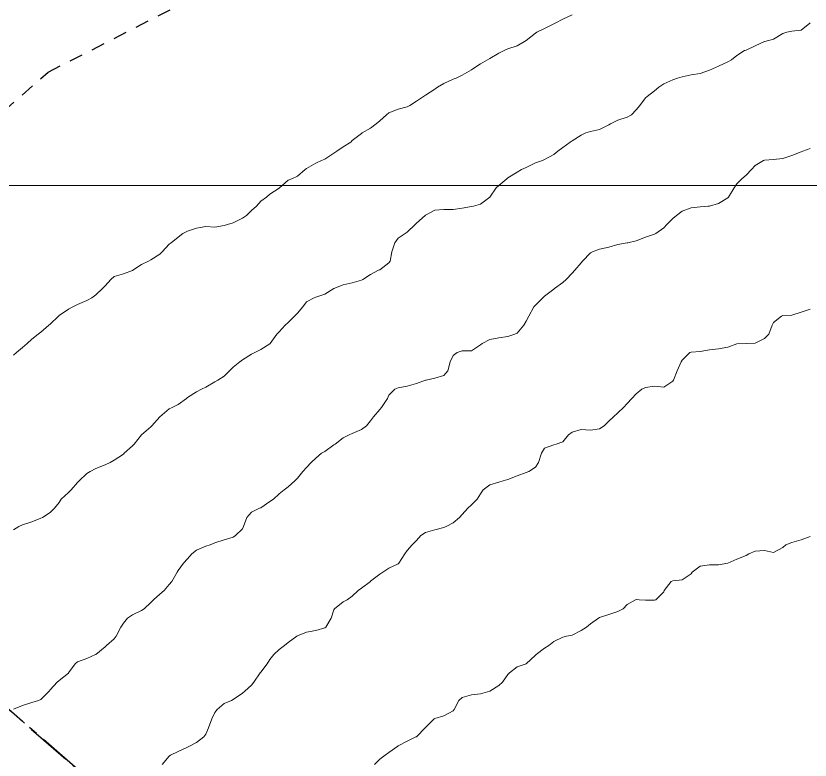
# Model space of a CAD drawing. Header units: centimetres. Extents: x 0 to 642158, y -847 to 649707.
# Drawn here: x 616377.88 to 616421.24, y 620755.98 to 620796.65 of the extents above; entities that cross this region are included whole.
import ezdxf

# ---------------------------------------------------------------- set-up
doc = ezdxf.new("R2010")
doc.units = ezdxf.units.CM
doc.header["$MEASUREMENT"] = 0
doc.linetypes.add('CENTERX2', pattern=[4, 2.5, -0.5, 0.5, -0.5])
doc.linetypes.add('JIS_02_0.7', pattern=[1.35, 0.75, -0.6])
for name, color, linetype, lineweight in [('MEV_grille', 254, 'Continuous', 9), ('WAL_parcellaire agricole', 7, 'JIS_02_0.7', 25), ('WAL_topographie 0.5', 253, 'Continuous', 20)]:
    doc.layers.add(name, color=color, linetype=linetype, lineweight=lineweight)
doc.layers.add('SPW_parcellaire cadastral', color=7, linetype='CENTERX2', lineweight=25, true_color=0xff0542)

# ---------------------------------------------------------------- blocks, each defined once
blk = doc.blocks.new('*U114')
at = {"layer": 'MEV_grille', "transparency": 33554687}
blk.add_lwpolyline([(-1338.461, 0), (1338.461, 0)], dxfattribs=at)
blk = doc.blocks.new('*U115')
at = {"layer": 'MEV_grille', "color": 0, "linetype": 'ByBlock', "lineweight": -2, "transparency": 16777216}
blk.add_blockref('*U114', (0, -1600), dxfattribs=at)

msp = doc.modelspace()

# ---------------------------------------------------------------- linework, layer by layer
at = {"layer": 'SPW_parcellaire cadastral'}
for points in [[(616510.219, 620779.234), (616548.952, 620732.686), (616483.948, 620666.289), (616354.566, 620778.67), (616375.55, 620800.72), (616394.538, 620813.213), (616410.11, 620826.551), (616482.666, 620752.854), (616510.219, 620779.234)], [(616527.434, 620579.929), (616332.931, 620755.938), (616354.566, 620778.67), (616483.948, 620666.289), (616556.94, 620601.846), (616527.434, 620579.929)]]:
    msp.add_lwpolyline(points, dxfattribs=at)
at = {"layer": 'WAL_parcellaire agricole'}
msp.add_lwpolyline([(616447.908, 620624.997), (616341.564, 620722.15), (616328.73, 620722.648), (616325.563, 620730.981), (616333.561, 620742.149), (616352.719, 620762.885), (616363.14, 620776.068), (616371.139, 620786.069), (616379.638, 620793.57), (616390.387, 620799.071), (616401.136, 620806.323), (616407.136, 620810.573), (616412.385, 620816.074), (616429.717, 620831.826)], dxfattribs=at)
at = {"layer": 'WAL_topographie 0.5'}
for points in [[(616377.75, 620778.116), (616377.923, 620778.25), (616378.25, 620778.529), (616378.495, 620778.75), (616378.75, 620778.983), (616379.098, 620779.25), (616379.25, 620779.361), (616379.687, 620779.75), (616379.75, 620779.806), (616380.217, 620780.25), (616380.25, 620780.278), (616380.75, 620780.617), (616380.994, 620780.75), (616381.25, 620780.871), (616381.75, 620781.097), (616382.025, 620781.25), (616382.25, 620781.405), (616382.607, 620781.75), (616382.75, 620781.907), (616383.074, 620782.25), (616383.25, 620782.401), (616383.75, 620782.561), (616384.25, 620782.733), (616384.267, 620782.75), (616384.75, 620783.059), (616385.125, 620783.25), (616385.25, 620783.32), (616385.75, 620783.625), (616385.864, 620783.75), (616386.25, 620784.175), (616386.357, 620784.25), (616386.75, 620784.555), (616387, 620784.75), (616387.25, 620784.88), (616387.75, 620785.05), (616388.25, 620785.135), (616388.75, 620785.11), (616389.25, 620785.191), (616389.442, 620785.25), (616389.75, 620785.348), (616390.25, 620785.589), (616390.477, 620785.75), (616390.75, 620786.011), (616391.012, 620786.25), (616391.25, 620786.52), (616391.565, 620786.75), (616391.75, 620786.906), (616392.25, 620787.237), (616392.267, 620787.25), (616392.75, 620787.674), (616392.942, 620787.75), (616393.25, 620787.898), (616393.682, 620788.25), (616393.75, 620788.31), (616394.25, 620788.599), (616394.562, 620788.75), (616394.75, 620788.818), (616395.25, 620789.155), (616395.399, 620789.25), (616395.75, 620789.491), (616396.174, 620789.75), (616396.25, 620789.839), (616396.75, 620790.23), (616396.783, 620790.25), (616397.25, 620790.514), (616397.555, 620790.75), (616397.75, 620790.913), (616398.117, 620791.25), (616398.25, 620791.355), (616398.75, 620791.556), (616399.25, 620791.678), (616399.386, 620791.75), (616399.75, 620791.989), (616400.139, 620792.25), (616400.25, 620792.324), (616400.75, 620792.651), (616400.907, 620792.75), (616401.25, 620792.963), (616401.75, 620793.186), (616401.912, 620793.25), (616402.25, 620793.403), (616402.75, 620793.694), (616402.832, 620793.75), (616403.25, 620794.02), (616403.63, 620794.25), (616403.75, 620794.327), (616404.25, 620794.608), (616404.547, 620794.75), (616404.75, 620794.843), (616405.25, 620795.02), (616405.653, 620795.25), (616405.75, 620795.307), (616406.25, 620795.712), (616406.321, 620795.75), (616406.75, 620795.964), (616407.25, 620796.209), (616407.321, 620796.25), (616407.75, 620796.476), (616408.25, 620796.708)], [(616377.75, 620768.574), (616378.036, 620768.75), (616378.25, 620768.837), (616378.75, 620769.004), (616379.25, 620769.212), (616379.345, 620769.25), (616379.75, 620769.508), (616380, 620769.75), (616380.25, 620770.07), (616380.357, 620770.25), (616380.75, 620770.601), (616380.893, 620770.75), (616381.25, 620771.148), (616381.335, 620771.25), (616381.75, 620771.65), (616381.94, 620771.75), (616382.25, 620771.917), (616382.75, 620772.115), (616383.03, 620772.25), (616383.25, 620772.365), (616383.75, 620772.707), (616383.803, 620772.75), (616384.25, 620773.155), (616384.35, 620773.25), (616384.75, 620773.75), (616384.75, 620773.75), (616385.25, 620774.199), (616385.306, 620774.25), (616385.75, 620774.75), (616385.75, 620774.75), (616386.25, 620775.172), (616386.417, 620775.25), (616386.75, 620775.409), (616387.191, 620775.75), (616387.25, 620775.797), (616387.75, 620776.104), (616388.009, 620776.25), (616388.25, 620776.364), (616388.75, 620776.661), (616388.917, 620776.75), (616389.25, 620776.972), (616389.548, 620777.25), (616389.75, 620777.452), (616390.107, 620777.75), (616390.25, 620777.852), (616390.75, 620778.163), (616390.93, 620778.25), (616391.25, 620778.413), (616391.75, 620778.739), (616391.761, 620778.75), (616392.133, 620779.25), (616392.25, 620779.387), (616392.587, 620779.75), (616392.75, 620779.902), (616393.09, 620780.25), (616393.25, 620780.406), (616393.545, 620780.75), (616393.75, 620781.017), (616394.167, 620781.25), (616394.25, 620781.284), (616394.75, 620781.435), (616395.236, 620781.75), (616395.25, 620781.758), (616395.75, 620781.956), (616396.25, 620782.062), (616396.75, 620782.204), (616396.833, 620782.25), (616397.25, 620782.513), (616397.685, 620782.75), (616397.75, 620782.779), (616398.25, 620783.152), (616398.314, 620783.25), (616398.413, 620783.75), (616398.565, 620784.25), (616398.75, 620784.511), (616399.129, 620784.75), (616399.25, 620784.831), (616399.679, 620785.25), (616399.75, 620785.32), (616400.224, 620785.75), (616400.25, 620785.767), (616400.75, 620786.025), (616401.25, 620786.072), (616401.75, 620786.072), (616402.25, 620786.151), (616402.75, 620786.228), (616402.861, 620786.25), (616403.25, 620786.365), (616403.75, 620786.75), (616403.75, 620786.75), (616404.098, 620787.25), (616404.25, 620787.39), (616404.689, 620787.75), (616404.75, 620787.795), (616405.25, 620788.118), (616405.493, 620788.25), (616405.75, 620788.37), (616406.25, 620788.615), (616406.639, 620788.75), (616406.75, 620788.793), (616407.25, 620789.073), (616407.479, 620789.25), (616407.75, 620789.456), (616408.152, 620789.75), (616408.25, 620789.817), (616408.75, 620790.133), (616409, 620790.25), (616409.25, 620790.338), (616409.75, 620790.445), (616410.25, 620790.703), (616410.347, 620790.75), (616410.75, 620790.946), (616411.25, 620791.113), (616411.486, 620791.25), (616411.75, 620791.514), (616411.939, 620791.75), (616412.25, 620792.162), (616412.347, 620792.25), (616412.75, 620792.548), (616412.993, 620792.75), (616413.25, 620792.937), (616413.75, 620793.157), (616414, 620793.25), (616414.25, 620793.318), (616414.75, 620793.426), (616415.25, 620793.509), (616415.75, 620793.679), (616415.922, 620793.75), (616416.25, 620793.903), (616416.75, 620794.13), (616416.954, 620794.25), (616417.25, 620794.485), (616417.659, 620794.75), (616417.75, 620794.783), (616418.25, 620795.013), (616418.75, 620795.242), (616418.779, 620795.25), (616419.25, 620795.379), (616419.75, 620795.685), (616419.964, 620795.75), (616420.25, 620795.816), (616420.75, 620795.875), (616421.224, 620796.25), (616421.25, 620796.272)], [(616377.75, 620758.772), (616378.25, 620758.978), (616378.75, 620759.142), (616379.117, 620759.25), (616379.25, 620759.3), (616379.7, 620759.75), (616379.75, 620759.817), (616380.132, 620760.25), (616380.25, 620760.329), (616380.75, 620760.737), (616380.76, 620760.75), (616381.115, 620761.25), (616381.25, 620761.356), (616381.75, 620761.53), (616382.231, 620761.75), (616382.25, 620761.761), (616382.75, 620762.175), (616382.838, 620762.25), (616383.25, 620762.618), (616383.366, 620762.75), (616383.612, 620763.25), (616383.75, 620763.46), (616383.975, 620763.75), (616384.25, 620763.925), (616384.75, 620764.153), (616384.885, 620764.25), (616385.25, 620764.593), (616385.401, 620764.75), (616385.75, 620765.053), (616385.976, 620765.25), (616386.25, 620765.572), (616386.398, 620765.75), (616386.696, 620766.25), (616386.75, 620766.341), (616387.026, 620766.75), (616387.25, 620766.989), (616387.495, 620767.25), (616387.75, 620767.452), (616388.25, 620767.675), (616388.487, 620767.75), (616388.75, 620767.854), (616389.25, 620768.022), (616389.75, 620768.176), (616389.879, 620768.25), (616390.25, 620768.621), (616390.317, 620768.75), (616390.495, 620769.25), (616390.75, 620769.537), (616391.185, 620769.75), (616391.25, 620769.778), (616391.75, 620770.109), (616391.947, 620770.25), (616392.25, 620770.528), (616392.526, 620770.75), (616392.75, 620770.909), (616393.118, 620771.25), (616393.25, 620771.393), (616393.548, 620771.75), (616393.75, 620771.98), (616394.013, 620772.25), (616394.25, 620772.487), (616394.573, 620772.75), (616394.75, 620772.843), (616395.25, 620773.205), (616395.31, 620773.25), (616395.75, 620773.586), (616396.071, 620773.75), (616396.25, 620773.829), (616396.75, 620774.052), (616397.024, 620774.25), (616397.25, 620774.521), (616397.404, 620774.75), (616397.75, 620775.141), (616397.844, 620775.25), (616398.164, 620775.75), (616398.25, 620775.923), (616398.567, 620776.25), (616398.75, 620776.321), (616399.25, 620776.41), (616399.75, 620776.556), (616400.25, 620776.742), (616400.286, 620776.75), (616400.75, 620776.855), (616401.25, 620777.005), (616401.468, 620777.25), (616401.592, 620777.75), (616401.75, 620778.088), (616401.979, 620778.25), (616402.25, 620778.34), (616402.75, 620778.354), (616403.25, 620778.667), (616403.341, 620778.75), (616403.75, 620778.968), (616404.25, 620779.062), (616404.75, 620779.138), (616405.125, 620779.25), (616405.25, 620779.321), (616405.616, 620779.75), (616405.75, 620779.962), (616405.894, 620780.25), (616406.161, 620780.75), (616406.25, 620780.85), (616406.65, 620781.25), (616406.75, 620781.343), (616407.25, 620781.719), (616407.289, 620781.75), (616407.75, 620782.087), (616407.931, 620782.25), (616408.25, 620782.599), (616408.391, 620782.75), (616408.75, 620783.162), (616408.825, 620783.25), (616409.25, 620783.695), (616409.359, 620783.75), (616409.75, 620783.895), (616410.25, 620784.008), (616410.75, 620784.15), (616411.25, 620784.242), (616411.288, 620784.25), (616411.75, 620784.365), (616412.25, 620784.567), (616412.75, 620784.719), (616412.817, 620784.75), (616413.25, 620785.067), (616413.413, 620785.25), (616413.75, 620785.58), (616413.945, 620785.75), (616414.25, 620785.986), (616414.75, 620786.162), (616415.25, 620786.212), (616415.679, 620786.25), (616415.75, 620786.256), (616416.25, 620786.391), (616416.75, 620786.708), (616416.79, 620786.75), (616417.099, 620787.25), (616417.25, 620787.471), (616417.523, 620787.75), (616417.75, 620787.95), (616418.05, 620788.25), (616418.25, 620788.467), (616418.698, 620788.75), (616418.75, 620788.771), (616419.25, 620788.805), (616419.75, 620788.85), (616420.25, 620789.024), (616420.75, 620789.214), (616420.855, 620789.25), (616421.25, 620789.41)], [(616385.865, 620755.75), (616386.25, 620756.201), (616386.319, 620756.25), (616386.75, 620756.458), (616387.25, 620756.698), (616387.365, 620756.75), (616387.75, 620756.942), (616388.14, 620757.25), (616388.25, 620757.405), (616388.404, 620757.75), (616388.578, 620758.25), (616388.75, 620758.583), (616388.872, 620758.75), (616389.25, 620759.08), (616389.65, 620759.25), (616389.75, 620759.293), (616390.25, 620759.636), (616390.389, 620759.75), (616390.75, 620760.083), (616390.875, 620760.25), (616391.221, 620760.75), (616391.25, 620760.788), (616391.603, 620761.25), (616391.75, 620761.484), (616391.974, 620761.75), (616392.25, 620762.026), (616392.543, 620762.25), (616392.75, 620762.412), (616393.213, 620762.75), (616393.25, 620762.77), (616393.75, 620762.983), (616394.25, 620763.068), (616394.75, 620763.207), (616394.803, 620763.25), (616395.1, 620763.75), (616395.25, 620764.2), (616395.281, 620764.25), (616395.75, 620764.625), (616395.967, 620764.75), (616396.25, 620764.941), (616396.568, 620765.25), (616396.75, 620765.375), (616397.236, 620765.75), (616397.25, 620765.761), (616397.75, 620766.14), (616397.917, 620766.25), (616398.25, 620766.475), (616398.75, 620766.712), (616398.79, 620766.75), (616399.116, 620767.25), (616399.25, 620767.433), (616399.514, 620767.75), (616399.75, 620767.986), (616399.994, 620768.25), (616400.25, 620768.429), (616400.75, 620768.57), (616401.25, 620768.702), (616401.375, 620768.75), (616401.75, 620768.959), (616402.097, 620769.25), (616402.25, 620769.412), (616402.561, 620769.75), (616402.75, 620769.929), (616403.062, 620770.25), (616403.25, 620770.538), (616403.403, 620770.75), (616403.75, 620771.028), (616404.25, 620771.181), (616404.484, 620771.25), (616404.75, 620771.318), (616405.25, 620771.523), (616405.75, 620771.698), (616405.896, 620771.75), (616406.25, 620772), (616406.413, 620772.25), (616406.583, 620772.75), (616406.75, 620773.024), (616407.25, 620773.217), (616407.387, 620773.25), (616407.75, 620773.375), (616408.05, 620773.75), (616408.25, 620773.91), (616408.75, 620774.058), (616409.25, 620774.011), (616409.75, 620774.077), (616410, 620774.25), (616410.25, 620774.507), (616410.507, 620774.75), (616410.75, 620774.957), (616411.05, 620775.25), (616411.25, 620775.461), (616411.518, 620775.75), (616411.75, 620776), (616412.056, 620776.25), (616412.25, 620776.352), (616412.75, 620776.42), (616413.25, 620776.36), (616413.75, 620776.683), (616413.788, 620776.75), (616413.983, 620777.25), (616414.199, 620777.75), (616414.25, 620777.841), (616414.679, 620778.25), (616414.75, 620778.283), (616415.25, 620778.306), (616415.75, 620778.395), (616416.25, 620778.461), (616416.75, 620778.544), (616417.25, 620778.729), (616417.75, 620778.75), (616417.75, 620778.75), (616418.25, 620778.773), (616418.75, 620779.013), (616418.994, 620779.25), (616419.169, 620779.75), (616419.25, 620779.896), (616419.675, 620780.25), (616419.75, 620780.279), (616420.25, 620780.294), (616420.75, 620780.46), (616421.25, 620780.622)], [(616397.455, 620755.75), (616397.75, 620756.031), (616398.05, 620756.25), (616398.25, 620756.396), (616398.733, 620756.75), (616398.75, 620756.761), (616399.25, 620757.027), (616399.727, 620757.25), (616399.75, 620757.263), (616400.237, 620757.75), (616400.25, 620757.772), (616400.728, 620758.25), (616400.75, 620758.261), (616401.25, 620758.4), (616401.75, 620758.67), (616401.804, 620758.75), (616402.068, 620759.25), (616402.25, 620759.4), (616402.75, 620759.546), (616403.25, 620759.608), (616403.75, 620759.75), (616403.75, 620759.75), (616404.25, 620760.056), (616404.45, 620760.25), (616404.75, 620760.659), (616404.827, 620760.75), (616405.25, 620761.074), (616405.75, 620761.25), (616405.75, 620761.25), (616406.25, 620761.712), (616406.296, 620761.75), (616406.75, 620762.095), (616406.987, 620762.25), (616407.25, 620762.467), (616407.75, 620762.7), (616407.938, 620762.75), (616408.25, 620762.818), (616408.75, 620763.068), (616409.036, 620763.25), (616409.25, 620763.43), (616409.694, 620763.75), (616409.75, 620763.785), (616410.25, 620763.948), (616410.75, 620764.098), (616411.03, 620764.25), (616411.25, 620764.489), (616411.712, 620764.75), (616411.75, 620764.761), (616411.917, 620764.75), (616412.25, 620764.726), (616412.75, 620764.728), (616412.821, 620764.75), (616413.25, 620765.179), (616413.279, 620765.25), (616413.667, 620765.75), (616413.75, 620765.786), (616414.25, 620765.828), (616414.75, 620766.171), (616414.806, 620766.25), (616415.25, 620766.574), (616415.75, 620766.654), (616416.25, 620766.648), (616416.75, 620766.75), (616416.75, 620766.75), (616417.25, 620766.964), (616417.75, 620767.163), (616417.904, 620767.25), (616418.25, 620767.411), (616418.75, 620767.438), (616419.25, 620767.333), (616419.75, 620767.596), (616419.917, 620767.75), (616420.25, 620767.868), (616420.75, 620768.016), (616421.25, 620768.196)]]:
    msp.add_lwpolyline(points, dxfattribs=at)

# ---------------------------------------------------------------- block references
at = {"layer": 'MEV_grille', "transparency": 33554687}
msp.add_blockref('*U115', (616669.481, 622387.381), dxfattribs=at)

doc.saveas('drawing.dxf')
